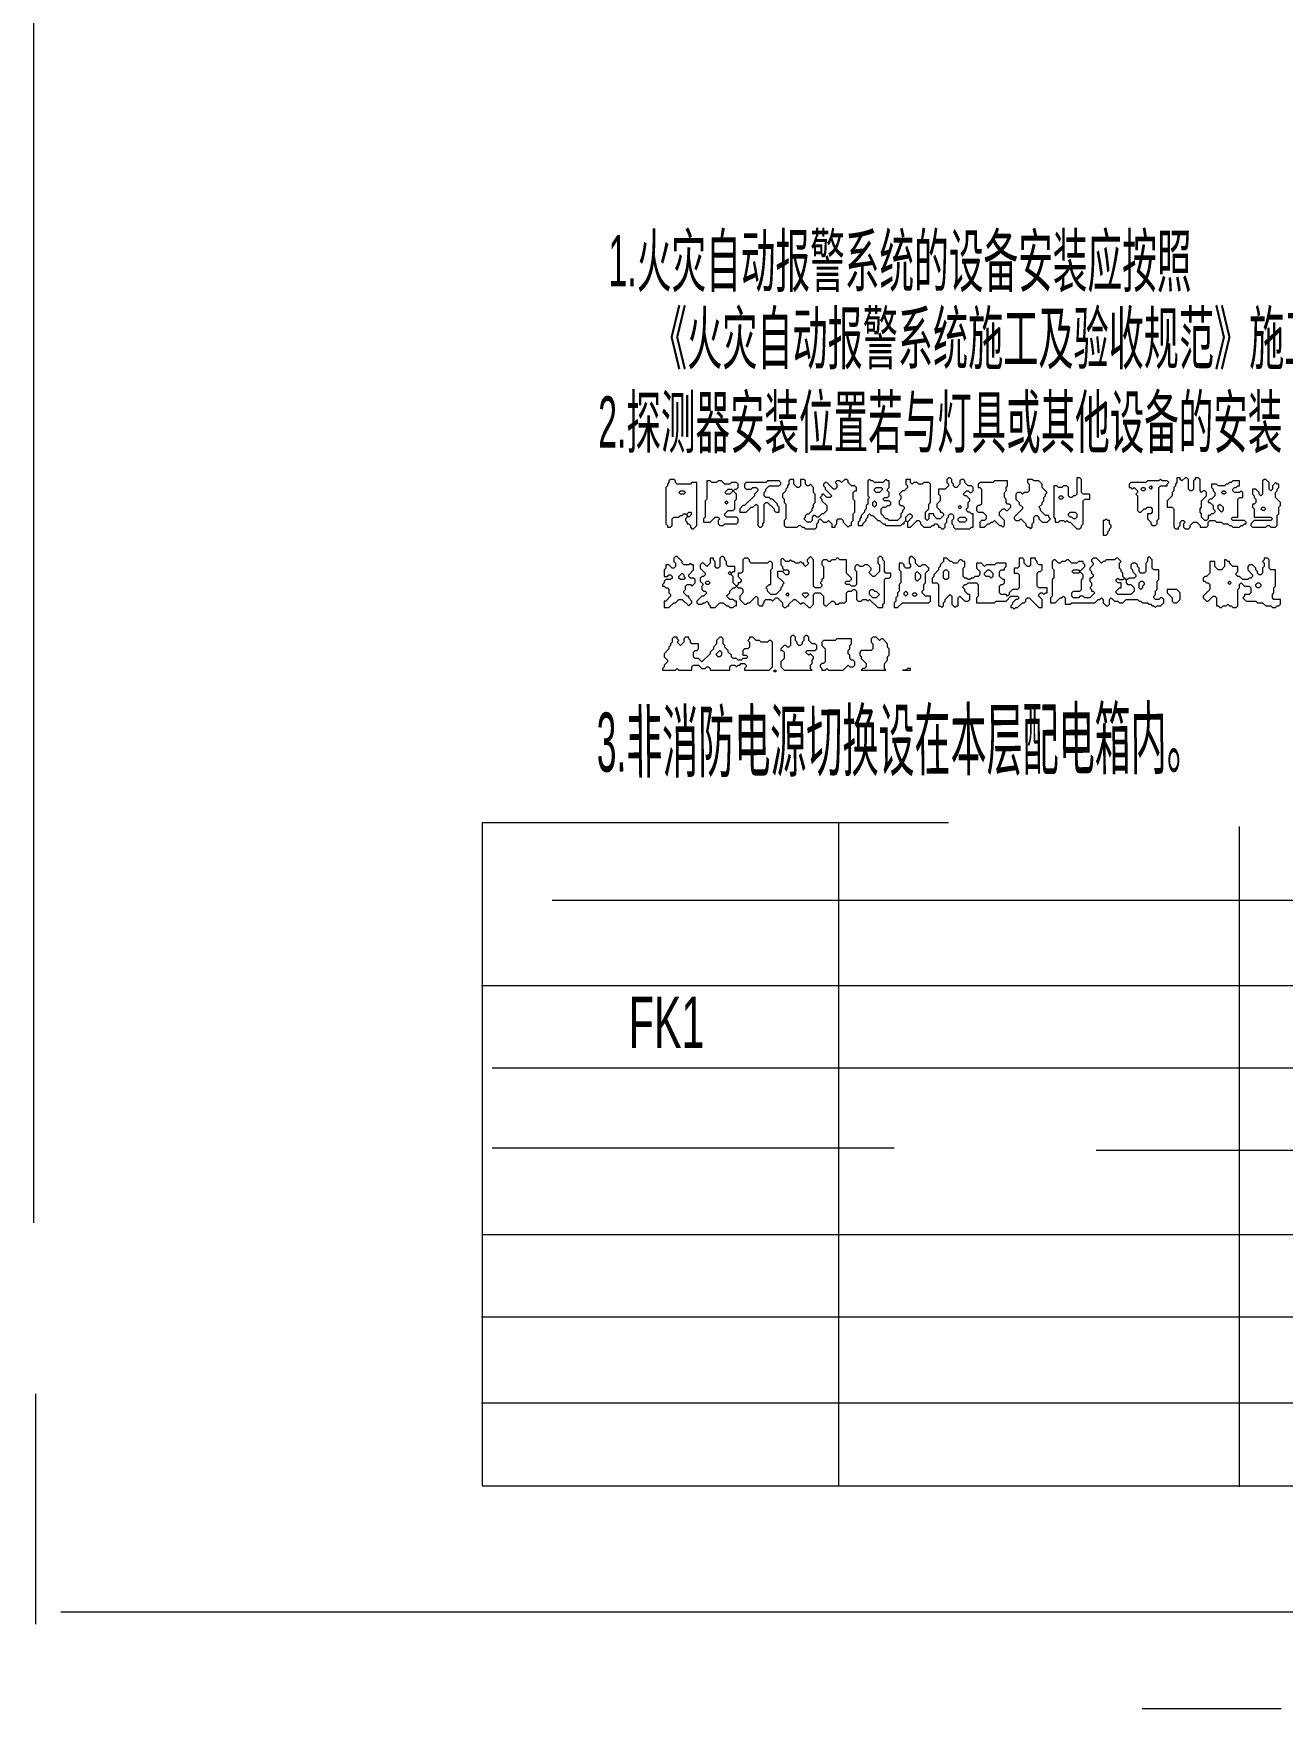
# Model space of a CAD drawing. Header units: millimetres. Extents: x 4 to 412, y 3 to 290.
# Drawn here: x 4 to 70.5, y 3.3 to 92.5 of the extents above; entities that cross this region are included whole.
import ezdxf

# ---------------------------------------------------------------- set-up
doc = ezdxf.new("R2010")
doc.units = ezdxf.units.MM
for name, color, linetype, lineweight in [('OCR_TEXT', 6, 'CONTINUOUS', 0), ('TRACE_STRAIGHT', 5, 'CONTINUOUS', 0), ('TRACE_TEXT_SYMBOL', 6, 'CONTINUOUS', 0)]:
    doc.layers.add(name, color=color, linetype=linetype, lineweight=lineweight)
doc.styles.add('wqy-unicode', font='wqy-unicode')

msp = doc.modelspace()

# ---------------------------------------------------------------- linework, layer by layer
at = {"layer": 'TRACE_STRAIGHT', "color": 5}
for p, q in [((3.981, 265.46), (3.981, 29.15)), ((27.876, 50.466), (27.876, 15.16)), ((27.876, 50.466), (52.715, 50.466)), ((46.865, 50.466), (46.865, 15.108)), ((68.199, 50.268), (68.199, 15.106)), ((31.614, 46.342), (106.16, 46.342)), ((27.849, 41.794), (106.16, 41.794)), ((28.407, 37.407), (106.16, 37.407)), ((28.409, 33.149), (49.83, 33.149)), ((60.591, 33.027), (106.16, 33.027)), ((27.876, 28.531), (106.16, 28.531)), ((27.849, 24.147), (106.16, 24.147)), ((4.088, 20.055), (4.088, 7.794)), ((27.849, 19.568), (106.345, 19.568)), ((27.876, 15.16), (106.16, 15.16)), ((5.43, 8.442), (111.493, 8.442)), ((63.046, 3.295), (70.442, 3.295))]:
    msp.add_line(p, q, dxfattribs=at)
at = {"layer": 'TRACE_TEXT_SYMBOL', "color": 6}
for points in [[(37.92, 68.746), (37.832, 68.658), (37.832, 68.571), (37.745, 68.483), (37.745, 68.396), (37.657, 68.308), (37.657, 66.381), (37.745, 66.294), (37.745, 66.206), (37.92, 66.206), (38.007, 66.294), (38.007, 66.644), (38.095, 66.732), (38.358, 66.732), (38.445, 66.819), (38.533, 66.819), (38.62, 66.907), (38.708, 66.907), (38.795, 66.819), (38.795, 66.732), (38.708, 66.644), (38.708, 66.556), (38.795, 66.469), (38.795, 66.381), (38.883, 66.381), (38.971, 66.294), (38.971, 66.206), (39.058, 66.119), (39.146, 66.119), (39.321, 66.294), (39.321, 68.571), (39.058, 68.571), (38.971, 68.483), (38.27, 68.483), (38.182, 68.571), (38.182, 68.658), (38.095, 68.746)], [(56.923, 68.746), (56.923, 68.571), (57.011, 68.483), (57.011, 68.133), (56.923, 68.045), (56.748, 68.045), (56.661, 67.958), (56.573, 68.045), (56.398, 68.045), (56.31, 67.958), (56.31, 67.695), (56.485, 67.52), (56.485, 67.432), (56.661, 67.257), (56.661, 67.17), (56.223, 66.732), (56.223, 66.644), (56.31, 66.556), (56.485, 66.556), (56.573, 66.644), (56.836, 66.381), (56.836, 66.294), (56.923, 66.206), (57.011, 66.206), (57.098, 66.119), (57.186, 66.206), (57.186, 66.381), (57.274, 66.469), (57.274, 66.732), (57.361, 66.819), (57.449, 66.819), (57.536, 66.732), (57.536, 66.644), (57.711, 66.469), (57.974, 66.469), (58.149, 66.644), (58.062, 66.732), (58.062, 66.819), (57.887, 66.819), (57.624, 67.082), (57.624, 67.17), (57.536, 67.257), (57.711, 67.432), (57.711, 67.52), (57.799, 67.607), (57.799, 67.783), (57.887, 67.87), (57.887, 67.958), (57.974, 68.045), (57.711, 68.308), (57.711, 68.483), (57.536, 68.658), (57.274, 68.658), (57.186, 68.746)], [(59.551, 68.833), (59.551, 67.958), (59.463, 67.87), (59.375, 67.87), (59.288, 67.783), (59.2, 67.783), (59.113, 67.87), (59.113, 68.308), (59.025, 68.396), (58.85, 68.396), (58.762, 68.308), (58.587, 68.308), (58.5, 68.396), (58.324, 68.396), (58.324, 66.732), (58.412, 66.644), (58.412, 66.469), (58.587, 66.469), (58.675, 66.556), (58.85, 66.556), (58.938, 66.469), (59.025, 66.556), (59.113, 66.469), (59.2, 66.469), (59.551, 66.119), (59.726, 66.119), (59.813, 66.206), (59.813, 66.294), (59.901, 66.381), (59.901, 67.607), (59.988, 67.695), (60.251, 67.695), (60.251, 67.958), (59.901, 67.958), (59.813, 68.045), (59.813, 68.746), (59.726, 68.833)], [(64.017, 68.746), (63.929, 68.658), (63.316, 68.658), (63.229, 68.571), (62.44, 68.571), (62.353, 68.483), (62.353, 68.308), (62.44, 68.308), (62.528, 68.22), (62.616, 68.308), (62.791, 68.133), (62.791, 68.045), (62.703, 67.958), (62.791, 67.87), (62.791, 67.082), (62.878, 66.994), (62.966, 66.994), (63.141, 67.17), (63.229, 67.17), (63.316, 67.257), (63.491, 67.257), (63.579, 67.17), (63.579, 66.994), (63.491, 66.907), (63.316, 66.907), (63.316, 66.644), (63.491, 66.469), (63.491, 66.381), (63.579, 66.294), (63.754, 66.294), (63.842, 66.381), (63.842, 66.556), (63.929, 66.644), (63.929, 68.308), (64.017, 68.396), (64.367, 68.396), (64.367, 68.483), (64.455, 68.571), (64.367, 68.658), (64.104, 68.658)], [(69.534, 68.746), (69.446, 68.658), (69.446, 67.958), (69.359, 67.87), (69.271, 67.958), (69.271, 68.045), (69.096, 68.22), (68.921, 68.22), (68.921, 67.958), (69.009, 67.87), (69.009, 67.783), (69.096, 67.695), (69.096, 67.52), (69.009, 67.432), (68.921, 67.432), (68.921, 67.257), (69.009, 67.17), (69.009, 66.732), (69.884, 66.732), (69.972, 66.644), (69.884, 66.556), (69.009, 66.556), (68.833, 66.381), (68.833, 66.294), (68.921, 66.206), (69.622, 66.206), (69.709, 66.294), (69.797, 66.294), (69.884, 66.206), (70.147, 66.206), (70.235, 66.294), (70.235, 66.819), (70.322, 66.907), (70.322, 67.257), (70.41, 67.345), (70.41, 67.52), (70.147, 67.783), (70.147, 68.045), (70.235, 68.133), (70.235, 68.22), (70.322, 68.308), (70.322, 68.483), (70.235, 68.483), (70.147, 68.571), (69.972, 68.396), (69.972, 68.22), (69.884, 68.133), (69.797, 68.22), (69.797, 68.571), (69.622, 68.746)], [(38.358, 68.045), (38.445, 68.133), (38.62, 68.133), (38.708, 68.045), (38.62, 67.958), (38.445, 67.958)], [(39.846, 68.658), (39.846, 67.695), (39.759, 67.607), (39.759, 66.732), (39.671, 66.644), (39.671, 66.469), (40.021, 66.469), (40.284, 66.732), (40.459, 66.732), (40.547, 66.644), (40.459, 66.556), (40.459, 66.381), (40.547, 66.294), (40.722, 66.294), (40.81, 66.381), (41.423, 66.381), (41.51, 66.469), (41.51, 66.644), (41.423, 66.732), (40.897, 66.732), (40.81, 66.819), (40.81, 66.907), (40.985, 67.082), (41.248, 67.082), (41.335, 67.17), (41.335, 67.607), (41.423, 67.695), (41.423, 67.958), (41.248, 68.133), (41.335, 68.22), (41.423, 68.22), (41.51, 68.308), (41.51, 68.483), (41.423, 68.571), (41.16, 68.571), (41.072, 68.483), (40.81, 68.483), (40.634, 68.658), (40.459, 68.658), (40.372, 68.571), (40.109, 68.571), (40.021, 68.658)], [(40.985, 68.22), (41.16, 68.22), (41.248, 68.133), (41.072, 67.958), (40.897, 67.958), (40.81, 68.045)], [(43.087, 68.658), (42.999, 68.571), (41.948, 68.571), (41.861, 68.483), (41.861, 68.308), (41.948, 68.22), (42.211, 68.22), (42.298, 68.308), (42.474, 68.308), (42.561, 68.22), (42.561, 68.133), (42.386, 67.958), (42.386, 67.87), (41.861, 67.345), (41.773, 67.345), (41.598, 67.17), (41.598, 66.994), (41.948, 66.994), (42.211, 67.257), (42.298, 67.257), (42.474, 67.432), (42.561, 67.345), (42.561, 66.294), (42.649, 66.206), (42.736, 66.206), (42.824, 66.294), (42.824, 66.381), (42.911, 66.469), (42.911, 67.432), (42.999, 67.52), (43.087, 67.52), (43.437, 67.17), (43.437, 67.082), (43.524, 66.994), (43.7, 66.994), (43.7, 67.257), (43.612, 67.345), (43.612, 67.432), (43.349, 67.695), (43.262, 67.695), (43.174, 67.783), (42.999, 67.783), (42.911, 67.87), (42.911, 68.045), (42.999, 68.133), (42.999, 68.22), (43.174, 68.396), (43.7, 68.396), (43.787, 68.483), (43.787, 68.571), (43.7, 68.658)], [(48.779, 68.22), (48.866, 68.308), (49.129, 68.308), (49.217, 68.22), (49.042, 68.045), (48.866, 68.045), (48.779, 68.133)], [(55.172, 68.658), (55.084, 68.571), (54.384, 68.571), (54.296, 68.483), (54.296, 68.308), (54.384, 68.308), (54.471, 68.22), (54.471, 67.432), (54.384, 67.345), (54.296, 67.345), (54.209, 67.257), (54.209, 67.082), (54.296, 66.994), (54.559, 66.994), (54.734, 66.819), (54.734, 66.644), (54.646, 66.556), (54.471, 66.556), (54.384, 66.469), (54.384, 66.206), (54.646, 66.206), (54.822, 66.381), (54.909, 66.381), (54.997, 66.469), (55.084, 66.469), (55.172, 66.556), (55.435, 66.294), (55.522, 66.294), (55.61, 66.206), (55.697, 66.294), (55.697, 66.556), (55.435, 66.819), (55.435, 66.994), (55.61, 67.17), (55.697, 67.17), (55.785, 67.082), (55.872, 67.082), (56.048, 67.257), (56.048, 67.345), (55.96, 67.432), (55.872, 67.432), (55.785, 67.52), (55.785, 67.695), (55.697, 67.783), (55.697, 68.045), (55.785, 68.133), (55.785, 68.308), (55.872, 68.396), (55.872, 68.658)], [(58.587, 67.783), (58.675, 67.87), (58.762, 67.87), (58.85, 67.783), (58.762, 67.695), (58.675, 67.695)], [(62.966, 68.22), (63.054, 68.308), (63.141, 68.308), (63.229, 68.22), (63.141, 68.133), (63.054, 68.133)], [(63.404, 68.308), (63.491, 68.396), (63.579, 68.308), (63.491, 68.22)], [(67.257, 68.045), (67.345, 68.133), (67.432, 68.133), (67.52, 68.045), (67.432, 67.958), (67.345, 67.958)], [(38.795, 66.907), (38.883, 66.994), (38.971, 66.994), (39.058, 66.907), (38.883, 66.732), (38.795, 66.819)], [(40.81, 67.52), (40.897, 67.607), (40.985, 67.52), (40.897, 67.432)], [(48.691, 67.52), (48.779, 67.607), (48.866, 67.52), (48.866, 67.345), (48.779, 67.257), (48.691, 67.345)], [(50.618, 66.907), (50.706, 66.907), (50.793, 66.819), (50.793, 66.732), (50.53, 66.469), (50.443, 66.556), (50.443, 66.732)], [(53.245, 67.257), (53.333, 67.345), (53.42, 67.257), (53.333, 67.17)], [(59.113, 66.907), (59.2, 66.994), (59.463, 66.994), (59.551, 66.907), (59.551, 66.732), (59.463, 66.644), (59.375, 66.644), (59.288, 66.732), (59.2, 66.732), (59.113, 66.819)], [(67.082, 67.345), (67.17, 67.432), (67.345, 67.257), (67.345, 67.082), (67.257, 66.994), (67.082, 67.17)], [(69.359, 67.17), (69.446, 67.257), (69.534, 67.257), (69.622, 67.17), (69.534, 67.082), (69.446, 67.082)], [(53.245, 66.644), (53.333, 66.732), (53.595, 66.732), (53.683, 66.644), (53.683, 66.556), (53.595, 66.469), (53.333, 66.469), (53.245, 66.556)], [(61.127, 66.644), (61.039, 66.556), (60.952, 66.556), (60.952, 65.768), (61.127, 65.768), (61.214, 65.856), (61.214, 65.943), (61.302, 66.031), (61.302, 66.119), (61.39, 66.206), (61.39, 66.294), (61.302, 66.381), (61.302, 66.556), (61.214, 66.556)], [(50.706, 64.63), (50.618, 64.542), (50.618, 64.28), (50.706, 64.192), (50.706, 64.104), (50.618, 64.017), (50.443, 64.017), (50.355, 64.104), (50.355, 64.192), (50.268, 64.28), (50.093, 64.28), (50.093, 63.929), (50.18, 63.842), (50.18, 63.229), (50.093, 63.141), (50.093, 62.791), (50.005, 62.703), (50.005, 62.528), (49.917, 62.44), (49.917, 62.265), (49.83, 62.178), (49.83, 61.915), (50.005, 61.915), (50.268, 62.178), (51.669, 62.178), (51.756, 62.265), (51.756, 62.528), (51.494, 62.528), (51.319, 62.703), (51.319, 62.791), (51.406, 62.878), (51.406, 63.141), (51.494, 63.229), (51.494, 63.754), (51.669, 63.929), (51.669, 64.017), (51.494, 64.192), (51.319, 64.192), (51.231, 64.104), (51.143, 64.104), (50.968, 64.28), (50.968, 64.455), (50.793, 64.63)], [(38.533, 63.754), (38.62, 63.667), (38.62, 63.579), (38.708, 63.491), (38.62, 63.404), (38.445, 63.404), (38.358, 63.491), (38.358, 63.579)], [(40.985, 63.754), (41.072, 63.842), (41.16, 63.754), (41.072, 63.667)], [(43.875, 63.842), (43.962, 63.929), (44.137, 63.929), (44.225, 63.842), (44.225, 63.754), (44.137, 63.667), (44.05, 63.667)], [(50.968, 63.754), (51.056, 63.842), (51.231, 63.667), (51.231, 63.491), (51.056, 63.316), (50.968, 63.404)], [(52.457, 63.842), (52.545, 63.929), (52.632, 63.929), (52.72, 63.842), (52.72, 63.491), (52.632, 63.404), (52.545, 63.404), (52.457, 63.491)], [(54.822, 63.929), (54.909, 63.929), (55.084, 63.754), (55.084, 63.579), (54.997, 63.491), (54.909, 63.579), (54.734, 63.579), (54.646, 63.667), (54.646, 63.754)], [(59.288, 63.842), (59.375, 63.929), (59.638, 63.929), (59.726, 63.842), (59.638, 63.754), (59.375, 63.754)], [(61.652, 63.404), (61.74, 63.491), (61.827, 63.404), (62.003, 63.404), (62.09, 63.491), (62.178, 63.404), (62.178, 63.229), (62.265, 63.141), (62.44, 63.141), (62.616, 62.966), (62.616, 62.791), (62.44, 62.616), (61.74, 62.616), (61.652, 62.703), (61.652, 62.791), (61.827, 62.966), (61.915, 62.966), (61.915, 63.229), (61.74, 63.229), (61.652, 63.316)], [(39.759, 63.229), (39.846, 63.316), (39.934, 63.316), (40.021, 63.229), (39.934, 63.141), (39.846, 63.141)], [(44.05, 62.616), (44.137, 62.703), (44.225, 62.616), (44.137, 62.528)], [(44.926, 62.616), (45.013, 62.703), (45.188, 62.703), (45.276, 62.616), (45.101, 62.44)], [(48.516, 62.791), (48.604, 62.878), (48.691, 62.878), (48.779, 62.791), (48.866, 62.791), (49.042, 62.616), (48.866, 62.44), (48.691, 62.44), (48.516, 62.616)], [(50.355, 62.703), (50.443, 62.791), (50.53, 62.703), (50.53, 62.616), (50.443, 62.528), (50.355, 62.616)], [(50.793, 62.616), (50.881, 62.703), (50.968, 62.703), (51.056, 62.616), (50.968, 62.528), (50.881, 62.528)], [(62.878, 63.229), (62.966, 63.316), (63.054, 63.316), (63.141, 63.229), (63.141, 63.141), (63.054, 63.054), (63.054, 62.966), (62.966, 62.878), (62.878, 62.966)], [(64.367, 62.878), (64.367, 62.703), (64.63, 62.44), (64.63, 62.265), (64.717, 62.178), (64.893, 62.178), (65.068, 62.353), (65.068, 62.703), (64.893, 62.878)], [(67.607, 63.229), (67.695, 63.316), (67.783, 63.229), (67.695, 63.141)], [(69.096, 63.141), (69.184, 63.229), (69.271, 63.229), (69.359, 63.141), (69.359, 63.054), (69.271, 62.966), (69.184, 62.966), (69.096, 63.054)], [(44.4, 60.426), (44.313, 60.339), (44.313, 59.901), (44.225, 59.813), (44.137, 59.813), (44.05, 59.901), (43.962, 59.901), (43.787, 59.726), (43.787, 59.638), (43.875, 59.638), (43.962, 59.551), (43.962, 59.2), (43.787, 59.025), (43.787, 58.762), (43.962, 58.587), (45.451, 58.587), (45.363, 58.675), (45.363, 58.85), (45.451, 58.938), (45.451, 59.113), (45.539, 59.2), (45.539, 59.288), (45.363, 59.463), (45.276, 59.375), (45.101, 59.551), (45.188, 59.638), (45.626, 59.638), (45.714, 59.726), (45.714, 59.901), (45.626, 59.988), (45.451, 59.988), (45.276, 60.164), (45.276, 60.339), (45.188, 60.426), (45.101, 60.426), (45.013, 60.339), (45.013, 60.164), (44.926, 60.076), (44.926, 59.988), (44.838, 59.901), (44.75, 59.901), (44.663, 59.988), (44.663, 60.076), (44.575, 60.164), (44.575, 60.339), (44.488, 60.426)], [(46.765, 60.251), (46.677, 60.164), (46.064, 60.164), (45.977, 60.076), (45.977, 59.901), (46.152, 59.726), (46.152, 59.025), (46.064, 58.938), (45.977, 58.938), (45.889, 58.85), (45.889, 58.762), (45.977, 58.675), (45.977, 58.587), (46.152, 58.587), (46.239, 58.675), (46.327, 58.587), (47.115, 58.587), (47.378, 58.85), (47.465, 58.762), (47.64, 58.762), (47.728, 58.85), (47.728, 59.025), (47.64, 59.113), (47.553, 59.113), (47.465, 59.2), (47.465, 59.375), (47.378, 59.463), (47.378, 59.638), (47.465, 59.726), (47.465, 59.901), (47.553, 59.988), (47.553, 60.251)], [(48.691, 60.339), (48.604, 60.251), (48.604, 60.076), (48.691, 59.988), (48.691, 59.726), (48.604, 59.638), (48.078, 59.638), (47.991, 59.551), (47.991, 59.375), (48.078, 59.288), (48.078, 59.2), (48.341, 58.938), (48.341, 58.762), (48.253, 58.675), (48.166, 58.675), (48.078, 58.587), (49.392, 58.587), (49.304, 58.675), (49.304, 58.938), (49.479, 59.113), (49.479, 59.288), (49.567, 59.375), (49.567, 59.726), (49.479, 59.813), (49.479, 59.988), (49.217, 60.251), (49.129, 60.251), (49.042, 60.164), (48.866, 60.339)], [(40.547, 59.638), (40.634, 59.551), (40.634, 59.375), (40.547, 59.288), (40.459, 59.288), (40.372, 59.375), (40.372, 59.463)], [(43.437, 58.587), (43.524, 58.587), (43.524, 58.5), (43.437, 58.5)], [(50.53, 58.675), (50.443, 58.587), (50.268, 58.587), (50.706, 58.587), (50.706, 58.675)]]:
    msp.add_lwpolyline(points, close=True, dxfattribs=at)
for points in [[(44.313, 68.746), (44.225, 68.658), (44.225, 68.483), (44.137, 68.396), (44.137, 68.308), (44.05, 68.22), (44.05, 68.133), (43.875, 67.958), (43.875, 67.783), (43.962, 67.695), (43.962, 67.52), (44.05, 67.432), (44.05, 66.644), (43.962, 66.556), (43.962, 66.294), (44.05, 66.206), (44.663, 66.206), (44.75, 66.294), (44.838, 66.294), (44.926, 66.206), (45.013, 66.206), (45.101, 66.119), (45.626, 66.119), (45.714, 66.206), (45.714, 66.381), (45.801, 66.469), (45.801, 66.556), (45.889, 66.644), (46.064, 66.469), (46.239, 66.469), (46.327, 66.556), (46.502, 66.381), (46.502, 66.206), (46.677, 66.206), (46.677, 66.294), (46.765, 66.381), (46.765, 66.556), (46.852, 66.644), (47.027, 66.644), (47.115, 66.556), (47.115, 66.469), (47.378, 66.206), (47.465, 66.294), (47.553, 66.294), (47.553, 66.469), (47.64, 66.556), (47.64, 66.907), (47.728, 66.994), (47.728, 67.607), (47.64, 67.695), (47.64, 68.045), (47.728, 68.133), (47.816, 68.133), (47.816, 68.308), (47.728, 68.396), (47.553, 68.396), (47.378, 68.571), (47.378, 68.658), (47.29, 68.746), (47.203, 68.746), (47.027, 68.571), (46.94, 68.658), (46.765, 68.658), (46.677, 68.571)], [(46.677, 68.571), (46.765, 68.483), (46.765, 68.308), (46.677, 68.22), (46.59, 68.22), (46.239, 68.571), (46.152, 68.571), (46.064, 68.483), (46.064, 68.396), (46.152, 68.308), (46.152, 68.22), (46.502, 67.87), (46.414, 67.783), (46.239, 67.783), (46.064, 67.958), (45.977, 67.958), (45.977, 67.87), (45.889, 67.783), (45.977, 67.695), (45.977, 67.607), (46.239, 67.345), (46.239, 67.082), (46.064, 66.907), (45.977, 66.907), (45.801, 66.732), (45.714, 66.732), (45.626, 66.819), (45.539, 66.819), (45.451, 66.732), (45.451, 66.556), (45.363, 66.469), (45.188, 66.469), (45.013, 66.644), (45.101, 66.732), (45.101, 66.819), (45.188, 66.907), (45.276, 66.907), (45.451, 67.082), (45.451, 67.17), (45.539, 67.257), (45.539, 67.432), (45.626, 67.52), (45.626, 67.958), (45.539, 68.045), (45.539, 68.308), (45.363, 68.483), (45.276, 68.396), (45.188, 68.396), (45.101, 68.483), (45.101, 68.658), (45.013, 68.746), (44.838, 68.746), (44.838, 68.396), (44.75, 68.308), (44.663, 68.308), (44.488, 68.483), (44.488, 68.746), (44.313, 68.746)], [(49.129, 67.17), (49.217, 67.257), (49.392, 67.257), (49.479, 67.345), (49.567, 67.345), (49.655, 67.432), (49.655, 67.52), (49.567, 67.607), (49.304, 67.607), (49.217, 67.695), (49.304, 67.783), (49.479, 67.783), (49.567, 67.87), (49.567, 68.045), (49.479, 68.133), (49.479, 68.22), (49.567, 68.308), (49.567, 68.658), (49.479, 68.658), (49.392, 68.746), (49.217, 68.571), (48.779, 68.571), (48.691, 68.658), (48.604, 68.658), (48.516, 68.746), (48.429, 68.658), (48.429, 67.87), (48.516, 67.783), (48.429, 67.695), (48.429, 67.432), (48.341, 67.345), (48.341, 67.17), (48.253, 67.082), (48.253, 66.994), (48.078, 66.819), (48.078, 66.732), (47.991, 66.644), (47.991, 66.556), (47.903, 66.469), (47.903, 66.294), (48.166, 66.294), (48.166, 66.381), (48.341, 66.556), (48.341, 66.644), (48.429, 66.732), (48.429, 66.819), (48.516, 66.907), (48.604, 66.819), (48.691, 66.819), (48.954, 66.556), (49.042, 66.556), (49.217, 66.381), (49.304, 66.381), (49.392, 66.294), (50.18, 66.294), (50.268, 66.381), (50.355, 66.381), (50.355, 66.469), (50.443, 66.556), (50.53, 66.469), (50.53, 66.206), (50.706, 66.206), (51.056, 66.556), (51.143, 66.556)], [(52.72, 68.833), (52.632, 68.746), (52.632, 68.571), (52.72, 68.483), (52.72, 68.396), (52.545, 68.22), (52.194, 68.22), (52.194, 67.958), (52.282, 67.87), (52.282, 67.607), (52.107, 67.432), (52.107, 67.257), (52.282, 67.082), (52.282, 66.994), (52.369, 66.994), (52.457, 66.907), (52.457, 66.819), (52.282, 66.644), (52.107, 66.644), (51.932, 66.819), (51.932, 66.907), (51.669, 66.907), (51.669, 66.644), (51.581, 66.556), (51.494, 66.644), (51.494, 66.994), (51.669, 67.17), (51.669, 67.432), (51.756, 67.52), (51.756, 68.483), (51.669, 68.571), (51.406, 68.571), (51.319, 68.483), (51.143, 68.483), (51.056, 68.571), (50.881, 68.571), (50.793, 68.483), (50.706, 68.571), (50.706, 68.746), (50.443, 68.746), (50.443, 68.483), (50.53, 68.396), (50.53, 68.308), (50.355, 68.133), (50.268, 68.133), (50.093, 67.958), (50.18, 67.87), (50.18, 67.695), (50.093, 67.607), (50.093, 67.432), (50.18, 67.345), (50.268, 67.345), (50.355, 67.257), (50.355, 67.17), (50.268, 67.082), (50.268, 66.994), (50.18, 66.907), (50.18, 66.732), (50.005, 66.556), (49.567, 66.556), (49.479, 66.644), (49.392, 66.644), (49.129, 66.907), (49.129, 67.17)], [(51.143, 66.556), (51.231, 66.469), (51.231, 66.381), (51.406, 66.206), (51.756, 66.206), (51.844, 66.294), (51.932, 66.294), (52.019, 66.381), (52.107, 66.381), (52.194, 66.294), (52.194, 66.206), (52.282, 66.206), (52.369, 66.119), (52.457, 66.119), (52.545, 66.206), (52.545, 66.381), (52.632, 66.469), (52.632, 66.644), (52.72, 66.732), (52.72, 66.819), (52.807, 66.907), (52.895, 66.907), (52.982, 66.819), (52.982, 66.644), (52.895, 66.556), (52.895, 66.381), (52.982, 66.294), (52.982, 66.206), (53.07, 66.119), (53.858, 66.119), (53.946, 66.206), (54.033, 66.206), (54.033, 66.907), (53.946, 66.907), (53.858, 66.994), (53.771, 66.994), (53.683, 67.082), (53.683, 67.17), (53.771, 67.257), (53.771, 67.52), (53.858, 67.607), (53.858, 67.695), (53.683, 67.87), (53.595, 67.87), (53.508, 67.958), (53.683, 68.133), (53.771, 68.133), (53.858, 68.045), (53.946, 68.045), (54.033, 68.133), (54.033, 68.308), (53.946, 68.396), (53.771, 68.396), (53.595, 68.571), (53.595, 68.658), (53.508, 68.746), (53.42, 68.746), (53.333, 68.658), (53.333, 68.483), (53.158, 68.308), (53.07, 68.308), (52.982, 68.396), (52.982, 68.483), (52.895, 68.571)], [(52.895, 68.571), (52.895, 68.746), (52.807, 68.833), (52.72, 68.833)], [(64.893, 68.833), (64.893, 68.571), (64.805, 68.483), (64.805, 68.396), (64.717, 68.308), (64.717, 68.133), (64.63, 68.045), (64.63, 67.87), (64.367, 67.607), (64.367, 67.257), (64.63, 67.257), (64.717, 67.17), (64.717, 66.206), (64.805, 66.119), (64.98, 66.119), (64.98, 66.206), (65.068, 66.294), (65.068, 66.469), (65.155, 66.556), (65.243, 66.556), (65.33, 66.469), (65.243, 66.381), (65.243, 66.206), (65.33, 66.119), (65.506, 66.119), (65.593, 66.206), (65.593, 66.294), (65.768, 66.469), (65.943, 66.469), (66.119, 66.294), (66.119, 66.206), (66.469, 66.206), (66.556, 66.294), (66.556, 66.469), (66.644, 66.556), (66.907, 66.556), (66.994, 66.469), (67.257, 66.469), (67.345, 66.381), (67.607, 66.381), (67.695, 66.294), (67.783, 66.294), (67.87, 66.206), (68.22, 66.206), (68.308, 66.294), (68.396, 66.294), (68.483, 66.381), (68.571, 66.381), (68.571, 66.469), (68.483, 66.556), (67.87, 66.556), (67.783, 66.644), (67.87, 66.732), (68.133, 66.732), (68.133, 67.695), (68.22, 67.783), (68.396, 67.783), (68.396, 68.045), (68.308, 68.133), (68.22, 68.045), (67.958, 68.045), (67.87, 68.133), (67.87, 68.22), (67.958, 68.308)], [(67.958, 68.308), (68.045, 68.308), (68.133, 68.396), (68.22, 68.396), (68.22, 68.658), (67.87, 68.658), (67.783, 68.571), (67.695, 68.571), (67.607, 68.483), (67.52, 68.483), (67.432, 68.396), (67.082, 68.396), (66.994, 68.483), (66.732, 68.483), (66.732, 68.308), (66.819, 68.22), (66.819, 68.133), (66.907, 68.045), (66.907, 67.87), (66.732, 67.695), (66.644, 67.695), (66.556, 67.607), (66.556, 67.52), (66.644, 67.52), (66.819, 67.345), (66.819, 67.17), (66.907, 67.082), (66.907, 66.994), (66.819, 66.907), (66.732, 66.907), (66.644, 66.819), (66.556, 66.819), (66.556, 66.644), (66.469, 66.556), (66.381, 66.556), (66.206, 66.732), (66.206, 66.907), (66.119, 66.994), (66.119, 67.17), (66.206, 67.257), (66.206, 67.607), (66.469, 67.87), (66.469, 68.045), (66.381, 68.133), (66.294, 68.133), (66.206, 68.045), (66.119, 68.133), (66.119, 68.746), (66.031, 68.833), (65.856, 68.833), (65.856, 68.746), (65.768, 68.658), (65.768, 68.22), (65.681, 68.133), (65.593, 68.133), (65.506, 68.22), (65.506, 68.746), (65.418, 68.833), (65.33, 68.833), (65.155, 68.658), (65.068, 68.746), (65.068, 68.833), (64.893, 68.833)], [(38.182, 64.63), (38.095, 64.542), (38.095, 64.367), (38.182, 64.28), (38.182, 64.104), (38.095, 64.017), (38.007, 64.017), (37.832, 64.192), (37.657, 64.192), (37.657, 64.017), (37.569, 63.929), (37.569, 63.579), (37.745, 63.579), (37.832, 63.667), (37.92, 63.667), (38.007, 63.579), (38.007, 63.491), (37.92, 63.404), (37.657, 63.404), (37.569, 63.316), (37.569, 63.229), (37.482, 63.141), (37.482, 63.054), (37.569, 63.054), (37.657, 62.966), (37.745, 62.966), (37.832, 62.878), (37.832, 62.703), (37.92, 62.616), (37.92, 62.528), (37.657, 62.265), (37.569, 62.265), (37.569, 61.915), (37.832, 61.915), (38.095, 62.178), (38.182, 62.178), (38.358, 62.353), (38.533, 62.353), (38.883, 62.003), (39.058, 62.178), (39.058, 62.265), (38.883, 62.44), (38.883, 62.528), (38.795, 62.528), (38.62, 62.703), (38.62, 62.791), (38.708, 62.878), (38.708, 63.054), (38.795, 63.141), (38.971, 63.141), (39.058, 63.054), (39.233, 63.229), (39.233, 63.404), (39.146, 63.491), (38.971, 63.491), (38.883, 63.579), (38.883, 63.667), (39.146, 63.929), (39.146, 64.192), (39.058, 64.192), (38.971, 64.28), (38.883, 64.192), (38.62, 64.192), (38.533, 64.28)], [(38.533, 64.28), (38.533, 64.367), (38.27, 64.63), (38.182, 64.63)], [(40.634, 64.63), (40.547, 64.542), (40.547, 64.104), (40.459, 64.017), (40.372, 64.017), (40.284, 64.104), (40.284, 64.367), (40.197, 64.455), (40.197, 64.542), (40.021, 64.542), (40.021, 64.28), (39.846, 64.104), (39.671, 64.28), (39.584, 64.28), (39.496, 64.192), (39.496, 64.017), (39.759, 63.754), (39.759, 63.667), (39.671, 63.579), (39.584, 63.579), (39.496, 63.491), (39.496, 63.316), (39.671, 63.141), (39.584, 63.054), (39.584, 62.878), (39.671, 62.791), (39.759, 62.791), (39.846, 62.703), (39.671, 62.528), (39.584, 62.528), (39.321, 62.265), (39.321, 62.178), (39.408, 62.09), (39.584, 62.09), (39.671, 62.178), (39.759, 62.178), (39.846, 62.265), (39.934, 62.178), (39.934, 62.09), (40.021, 62.003), (40.021, 61.915), (40.284, 61.915), (40.547, 62.178), (40.722, 62.178), (40.897, 62.003), (40.985, 62.003), (41.072, 61.915), (41.248, 61.915), (41.335, 62.003), (41.423, 62.003), (41.423, 62.265), (41.335, 62.265), (41.248, 62.353), (41.072, 62.353), (40.897, 62.528), (41.072, 62.703), (41.072, 62.791), (41.248, 62.966), (41.335, 62.966), (41.423, 63.054), (41.51, 62.966), (41.685, 62.966), (41.773, 62.878), (41.773, 62.703)], [(41.51, 63.141), (41.423, 63.054), (41.248, 63.229), (41.248, 63.579), (41.16, 63.667), (41.16, 63.754), (41.248, 63.842), (41.335, 63.842), (41.335, 64.104), (40.985, 64.104), (40.897, 64.192), (40.897, 64.367), (40.81, 64.455), (40.81, 64.542), (40.722, 64.63), (40.634, 64.63)], [(45.977, 63.141), (45.977, 63.054), (45.889, 62.966), (45.626, 62.966), (45.539, 63.054), (45.539, 64.455), (45.363, 64.63), (45.188, 64.455), (45.188, 64.367), (45.276, 64.28), (45.101, 64.104), (45.013, 64.192), (45.013, 64.28), (44.926, 64.28), (44.838, 64.367), (44.75, 64.28), (44.575, 64.28), (44.488, 64.367), (44.4, 64.367), (44.313, 64.455), (44.225, 64.367), (44.05, 64.367), (43.875, 64.542), (43.787, 64.455), (43.787, 64.192), (43.875, 64.104), (43.875, 64.017), (43.962, 63.929), (43.875, 63.842), (43.612, 63.842), (43.612, 63.579), (43.962, 63.229), (43.875, 63.141), (43.875, 63.054), (43.787, 62.966), (43.787, 62.878), (43.524, 62.616), (43.262, 62.616), (43.087, 62.791), (43.087, 62.878), (42.999, 62.966), (43.174, 63.141), (43.262, 63.141), (43.262, 63.929), (43.349, 64.017), (43.349, 64.28), (43.262, 64.367), (43.174, 64.367), (43.087, 64.28), (42.211, 64.28), (42.123, 64.367), (42.123, 64.455), (42.036, 64.542), (41.861, 64.542), (41.773, 64.455), (41.773, 63.842), (41.685, 63.754), (41.51, 63.754), (41.51, 63.579), (41.685, 63.404), (41.685, 63.316), (41.598, 63.229), (41.51, 63.229), (41.51, 63.141)], [(48.954, 61.915), (49.217, 61.915), (49.217, 62.09), (49.304, 62.178), (49.304, 63.404), (49.392, 63.491), (49.567, 63.491), (49.655, 63.579), (49.655, 63.754), (49.392, 63.754), (49.304, 63.842), (49.304, 64.367), (49.217, 64.455), (49.217, 64.542), (49.129, 64.63), (49.042, 64.63), (48.954, 64.542), (48.954, 64.28), (49.042, 64.192), (49.042, 63.842), (48.779, 63.579), (48.691, 63.579), (48.516, 63.754), (48.516, 63.842), (48.604, 63.929), (48.604, 64.017), (48.429, 64.192), (48.253, 64.192), (48.166, 64.104), (47.991, 64.104), (47.903, 64.192), (47.816, 64.192), (47.728, 64.104), (47.728, 63.929), (47.816, 63.842), (47.816, 63.141), (47.728, 63.054), (47.553, 63.054), (47.465, 63.141), (47.29, 63.141), (47.203, 63.229), (47.29, 63.316), (47.465, 63.316), (47.553, 63.404), (47.553, 63.491), (47.29, 63.754), (47.29, 64.455), (46.94, 64.455), (46.852, 64.542), (46.765, 64.542), (46.677, 64.455), (46.502, 64.455), (46.414, 64.367), (46.327, 64.367), (46.239, 64.455), (46.064, 64.455), (45.977, 64.367), (45.977, 64.192), (46.064, 64.104), (46.064, 63.491), (45.977, 63.404), (45.977, 63.316), (45.889, 63.229), (45.977, 63.141)], [(52.457, 64.542), (52.457, 64.367), (52.282, 64.192), (52.282, 64.104), (52.194, 64.017), (52.194, 63.929), (51.932, 63.667), (51.932, 63.579), (51.844, 63.491), (51.844, 63.229), (52.107, 63.229), (52.194, 63.141), (52.194, 62.003), (52.282, 62.003), (52.369, 61.915), (52.457, 62.003), (52.457, 62.178), (52.545, 62.265), (52.545, 62.353), (52.807, 62.616), (52.895, 62.528), (52.895, 62.09), (53.07, 61.915), (53.158, 62.003), (53.245, 62.003), (53.245, 62.44), (53.333, 62.528), (53.595, 62.265), (53.771, 62.265), (53.858, 62.353), (53.858, 62.616), (53.771, 62.616), (53.595, 62.791), (53.595, 62.878), (53.508, 62.966), (53.508, 63.054), (53.595, 63.141), (53.683, 63.141), (53.771, 63.229), (54.209, 63.229), (54.296, 63.141), (54.296, 62.528), (54.209, 62.44), (54.209, 62.178), (55.172, 62.178), (55.259, 62.265), (55.785, 62.265), (56.048, 62.528), (56.398, 62.528), (56.485, 62.44), (56.398, 62.353), (56.31, 62.353), (56.135, 62.178), (56.135, 62.09), (56.048, 62.003), (56.048, 61.915), (56.135, 61.915), (56.223, 61.827), (56.31, 61.915), (56.398, 61.915), (56.661, 62.178), (56.748, 62.178), (56.836, 62.265), (56.836, 62.353)], [(55.172, 64.192), (54.734, 64.192), (54.646, 64.104), (54.471, 64.28), (54.209, 64.28), (54.209, 64.017), (54.384, 63.842), (54.384, 63.667), (54.296, 63.579), (54.121, 63.579), (54.033, 63.491), (53.946, 63.491), (53.858, 63.404), (53.771, 63.404), (53.683, 63.491), (53.595, 63.491), (53.508, 63.579), (53.508, 64.017), (53.595, 64.104), (53.595, 64.367), (53.508, 64.367), (53.42, 64.455), (53.333, 64.455), (53.158, 64.28), (52.982, 64.28), (52.895, 64.367), (52.807, 64.367), (52.632, 64.542), (52.457, 64.542)], [(56.836, 62.353), (56.923, 62.44), (57.011, 62.44), (57.536, 61.915), (57.711, 61.915), (57.711, 62.353), (57.536, 62.528), (57.536, 62.616), (57.624, 62.703), (57.711, 62.703), (57.799, 62.616), (57.887, 62.703), (57.974, 62.703), (57.974, 62.966), (57.536, 62.966), (57.449, 63.054), (57.449, 63.754), (57.536, 63.842), (57.624, 63.842), (57.711, 63.929), (57.711, 64.192), (57.536, 64.192), (57.449, 64.28), (57.449, 64.367), (57.361, 64.455), (57.361, 64.542), (57.098, 64.542), (57.098, 64.192), (57.011, 64.104), (56.923, 64.104), (56.748, 64.28), (56.748, 64.455), (56.661, 64.542), (56.485, 64.542), (56.485, 64.104), (56.398, 64.017), (56.223, 64.017), (56.223, 63.754), (56.398, 63.754), (56.485, 63.667), (56.485, 62.966), (56.398, 62.878), (56.135, 62.878), (55.96, 62.703), (55.96, 62.616), (55.872, 62.528), (55.785, 62.616), (55.522, 62.616), (55.435, 62.703), (55.435, 63.054), (55.522, 63.141), (55.61, 63.141), (55.697, 63.229), (55.697, 63.404), (55.61, 63.404), (55.435, 63.579), (55.435, 63.842), (55.522, 63.929), (55.697, 63.929), (55.697, 64.017), (55.785, 64.104), (55.785, 64.28), (55.259, 64.28), (55.172, 64.192)], [(59.638, 62.44), (59.375, 62.44), (59.288, 62.528), (59.288, 62.703), (59.375, 62.791), (59.726, 62.791), (59.813, 62.878), (59.813, 63.404), (59.901, 63.491), (59.901, 63.667), (59.726, 63.842), (59.988, 64.104), (59.988, 64.192), (59.901, 64.28), (59.901, 64.367), (59.638, 64.367), (59.551, 64.28), (59.288, 64.28), (59.113, 64.455), (59.025, 64.455), (58.938, 64.367), (58.762, 64.367), (58.675, 64.28), (58.587, 64.28), (58.412, 64.455), (58.324, 64.455), (58.237, 64.367), (58.237, 64.017), (58.324, 63.929), (58.324, 63.491), (58.237, 63.404), (58.237, 62.528), (58.149, 62.44), (58.149, 62.178), (58.412, 62.178), (58.675, 62.44), (58.762, 62.44), (58.85, 62.528), (58.938, 62.44), (58.938, 62.09), (59.2, 62.09), (59.288, 62.178), (60.514, 62.178), (60.689, 62.353), (60.777, 62.353), (60.864, 62.44), (60.952, 62.353), (60.952, 62.178), (61.127, 62.003), (61.214, 62.003), (61.302, 62.09), (61.302, 62.353), (61.39, 62.44), (61.565, 62.265), (61.74, 62.265), (61.827, 62.178), (62.003, 62.178), (62.178, 62.353), (62.791, 62.353), (62.878, 62.265), (62.966, 62.265), (63.054, 62.178), (63.316, 62.178), (63.404, 62.09)], [(63.404, 64.63), (63.316, 64.542), (63.316, 64.367), (63.229, 64.28), (63.229, 63.842), (63.141, 63.754), (62.966, 63.754), (62.878, 63.842), (62.878, 64.017), (62.791, 64.104), (62.791, 64.192), (62.703, 64.28), (62.528, 64.28), (62.44, 64.192), (62.44, 64.017), (62.528, 63.929), (62.528, 63.842), (62.703, 63.667), (62.703, 63.579), (62.616, 63.491), (62.353, 63.491), (62.265, 63.404), (62.178, 63.404), (62.003, 63.579), (62.003, 63.754), (61.915, 63.842), (61.915, 63.929), (61.827, 64.017), (61.827, 64.28), (61.915, 64.367), (61.74, 64.542), (61.652, 64.542), (61.565, 64.455), (61.127, 64.455), (61.039, 64.367), (60.952, 64.367), (60.864, 64.28), (60.601, 64.542), (60.426, 64.542), (60.339, 64.455), (60.339, 64.367), (60.426, 64.28), (60.426, 64.192), (60.251, 64.017), (60.251, 63.929), (60.339, 63.842), (60.339, 63.754), (60.426, 63.667), (60.426, 63.579), (60.339, 63.491), (60.251, 63.491), (60.251, 63.316), (60.339, 63.229), (60.339, 63.054), (60.251, 62.966), (60.339, 62.878), (60.339, 62.791), (60.426, 62.791), (60.514, 62.703), (60.251, 62.44), (59.988, 62.44), (59.901, 62.528), (59.726, 62.528), (59.638, 62.44)], [(63.404, 62.09), (63.491, 62.09), (63.579, 62.003), (63.667, 62.003), (63.754, 61.915), (63.842, 62.003), (64.017, 62.003), (64.192, 62.178), (64.192, 62.353), (64.104, 62.44), (64.017, 62.44), (63.929, 62.353), (63.754, 62.353), (63.667, 62.44), (63.667, 62.528), (63.754, 62.616), (63.754, 62.791), (63.842, 62.878), (63.842, 63.316), (63.929, 63.404), (63.929, 63.929), (63.667, 63.929), (63.579, 64.017), (63.579, 64.455), (63.404, 64.63)], [(69.534, 64.542), (69.534, 64.455), (69.446, 64.367), (69.534, 64.28), (69.534, 64.104), (69.446, 64.017), (69.446, 63.754), (69.359, 63.667), (69.271, 63.667), (69.184, 63.754), (69.184, 63.842), (69.096, 63.929), (69.096, 64.017), (68.921, 64.192), (68.746, 64.192), (68.658, 64.104), (68.658, 63.929), (68.921, 63.667), (68.921, 63.579), (68.833, 63.491), (68.746, 63.491), (68.658, 63.404), (68.396, 63.404), (68.22, 63.579), (68.133, 63.579), (68.045, 63.667), (68.045, 63.754), (68.133, 63.842), (68.133, 64.104), (67.87, 64.104), (67.695, 64.28), (67.695, 64.367), (67.607, 64.367), (67.52, 64.455), (67.432, 64.455), (67.432, 64.104), (67.257, 63.929), (67.082, 63.929), (66.907, 64.104), (66.907, 64.367), (66.644, 64.367), (66.644, 63.754), (66.469, 63.579), (66.381, 63.579), (66.294, 63.491), (66.294, 63.316), (66.381, 63.316), (66.469, 63.229), (66.556, 63.229), (66.644, 63.141), (66.644, 62.878), (66.294, 62.528), (66.294, 62.44), (66.469, 62.265), (66.556, 62.265), (66.819, 62.528), (66.907, 62.528), (66.994, 62.44), (66.994, 62.003), (67.082, 62.003), (67.17, 61.915), (67.257, 61.915), (67.345, 62.003), (67.52, 62.003)], [(67.52, 62.003), (67.607, 62.09), (67.695, 62.003), (67.783, 62.003), (67.87, 61.915), (68.045, 61.915), (68.133, 62.003), (68.133, 62.878), (68.22, 62.966), (68.22, 63.141), (68.308, 63.229), (68.483, 63.054), (68.746, 63.054), (68.833, 62.966), (68.833, 62.703), (68.746, 62.616), (68.483, 62.616), (68.483, 62.528), (68.396, 62.44), (68.571, 62.265), (69.096, 62.265), (69.184, 62.178), (69.446, 62.178), (69.622, 62.003), (69.884, 62.003), (69.972, 61.915), (70.147, 61.915), (70.235, 62.003), (70.322, 62.003), (70.41, 62.09), (70.41, 62.353), (70.059, 62.353), (69.972, 62.44), (69.972, 62.616), (70.059, 62.703), (70.059, 62.966), (70.147, 63.054), (70.147, 63.929), (69.884, 63.929), (69.797, 64.017), (69.797, 64.455), (69.709, 64.542), (69.534, 64.542)], [(41.773, 62.703), (41.598, 62.528), (41.598, 62.353), (41.861, 62.09), (41.948, 62.09), (42.036, 62.178), (42.123, 62.178), (42.474, 62.528), (42.561, 62.44), (42.561, 62.09), (42.649, 62.003), (42.824, 62.003), (42.824, 62.09), (42.911, 62.178), (42.911, 62.265), (42.999, 62.353), (43.262, 62.353), (43.349, 62.265), (43.524, 62.44), (43.612, 62.44), (43.875, 62.178), (43.875, 62.003), (43.962, 61.915), (44.05, 61.915), (44.137, 62.003), (44.225, 62.003), (44.225, 62.09), (44.488, 62.353), (44.575, 62.353), (44.838, 62.09), (44.926, 62.178), (45.013, 62.178), (45.276, 61.915), (45.363, 61.915), (45.539, 62.09), (45.539, 62.616), (45.626, 62.703), (45.889, 62.703), (46.064, 62.528), (46.064, 62.09), (46.152, 62.003), (46.239, 62.003), (46.502, 62.265), (46.59, 62.265), (46.677, 62.178), (46.677, 62.09), (46.852, 62.09), (46.94, 62.178), (47.203, 62.178), (47.29, 62.265), (47.29, 62.703), (47.378, 62.791), (47.553, 62.791), (47.64, 62.878), (47.728, 62.878), (47.816, 62.791), (47.816, 62.353), (47.903, 62.265), (48.078, 62.265), (48.166, 62.353), (48.341, 62.353), (48.429, 62.265), (48.516, 62.353), (48.954, 61.915)], [(38.095, 60.339), (38.007, 60.251), (38.007, 60.076), (37.92, 59.988), (37.92, 59.901), (37.832, 59.813), (37.832, 59.726), (37.569, 59.463), (37.569, 59.288), (37.745, 59.113), (37.745, 59.025), (37.569, 58.85), (37.569, 58.762), (37.482, 58.675), (37.482, 58.587), (38.182, 58.587), (38.27, 58.675), (38.358, 58.587), (39.058, 58.587), (39.058, 58.762), (39.146, 58.85), (39.408, 58.85), (39.584, 58.675), (39.759, 58.675), (39.846, 58.762), (39.934, 58.762), (40.021, 58.675), (40.021, 58.587), (41.072, 58.587), (41.072, 58.762), (41.16, 58.85), (41.335, 58.85), (41.423, 58.762), (41.51, 58.85), (41.598, 58.85), (41.685, 58.938), (41.861, 58.938), (41.948, 58.85), (41.948, 58.762), (41.861, 58.675), (41.861, 58.587), (43.174, 58.587), (43.349, 58.762), (43.349, 60.076), (43.262, 60.164), (43.174, 60.164), (43.087, 60.076), (42.736, 60.076), (42.649, 60.164), (42.474, 60.164), (42.298, 60.339), (42.123, 60.339), (42.123, 60.251), (42.036, 60.164), (42.123, 60.076), (42.123, 59.813), (42.036, 59.726), (41.861, 59.726), (41.773, 59.638), (41.773, 59.375), (41.948, 59.375), (42.036, 59.288), (41.948, 59.2), (41.773, 59.2)], [(41.773, 59.2), (41.685, 59.113), (41.51, 59.113), (41.423, 59.2), (41.248, 59.2), (41.16, 59.288), (41.16, 59.375), (40.985, 59.551), (40.985, 59.638), (40.81, 59.813), (40.81, 59.901), (40.722, 59.988), (40.722, 60.251), (40.634, 60.339), (40.547, 60.339), (40.372, 60.164), (40.372, 59.988), (40.197, 59.813), (40.197, 59.726), (40.021, 59.551), (40.021, 59.463), (39.584, 59.025), (39.408, 59.2), (39.233, 59.2), (39.146, 59.288), (39.146, 59.551), (39.233, 59.638), (39.321, 59.638), (39.408, 59.726), (39.408, 59.988), (39.058, 59.988), (38.971, 60.076), (38.971, 60.164), (38.883, 60.251), (38.883, 60.339), (38.708, 60.339), (38.62, 60.251), (38.62, 60.076), (38.445, 59.901), (38.27, 60.076), (38.358, 60.164), (38.27, 60.251), (38.27, 60.339), (38.095, 60.339)]]:
    msp.add_lwpolyline(points, dxfattribs=at)

# ---------------------------------------------------------------- texts
at = {"layer": 'OCR_TEXT', "color": 6, "style": 'wqy-unicode'}
for s, height, width, p in [('1.火灾自动报警系统的设备安装应按照', 2.73232, 0.495594, (34.604, 79.016)), ('《火灾自动报警系统施工及验收规范》施工。', 2.73232, 0.502108, (36.926, 74.9)), ('2.探测器安装位置若与灯具或其他设备的安装', 2.73232, 0.493428, (34.061, 70.434)), ('FK1', 2.7323, 0.601985, (35.687, 38.469))]:
    msp.add_text(s, height=height, dxfattribs=dict(at, width=width)).set_placement(p)
at = {"layer": 'OCR_TEXT', "color": 6, "style": 'wqy-unicode', "width": 0.447789}
msp.add_text('3.非消防电源切换设在本层配电箱内。', height=3.14217, rotation=0.40925, dxfattribs=at).set_placement((33.996, 53.179))

doc.saveas('drawing.dxf')
